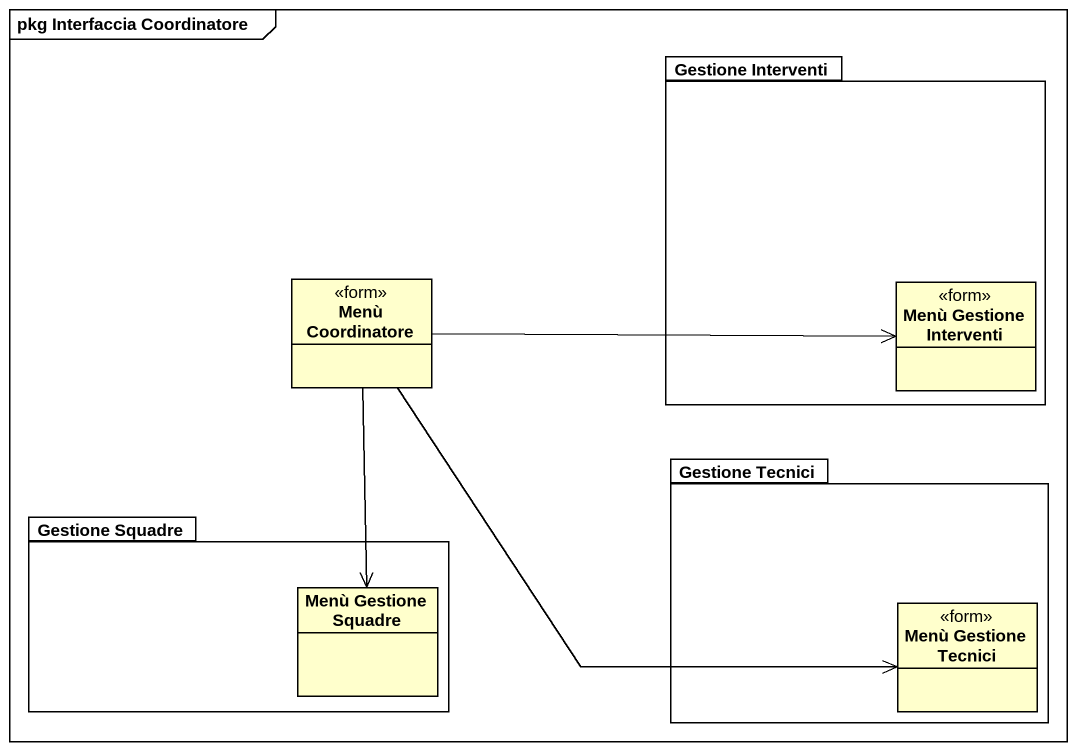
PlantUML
@startuml
mainframe pkg Interfaccia Coordinatore
hide circle
hide empty members
package "Gestione Interventi" as Gestione_Interventi {
  class "Menù Gestione Interventi" as Menù_Gestione_Interventi <<form>>
}
class "Menù Coordinatore" as Menù_Coordinatore <<form>>
package "Gestione Tecnici" as Gestione_Tecnici {
  class "Menù Gestione Tecnici" as Menù_Gestione_Tecnici <<form>>
}
package "Gestione Squadre" as Gestione_Squadre {
  class "Menù Gestione Squadre" as Menù_Gestione_Squadre
}
Menù_Coordinatore -right-> Menù_Gestione_Interventi
Menù_Coordinatore --> Menù_Gestione_Squadre
Menù_Coordinatore -right-> Menù_Gestione_Tecnici
@enduml
